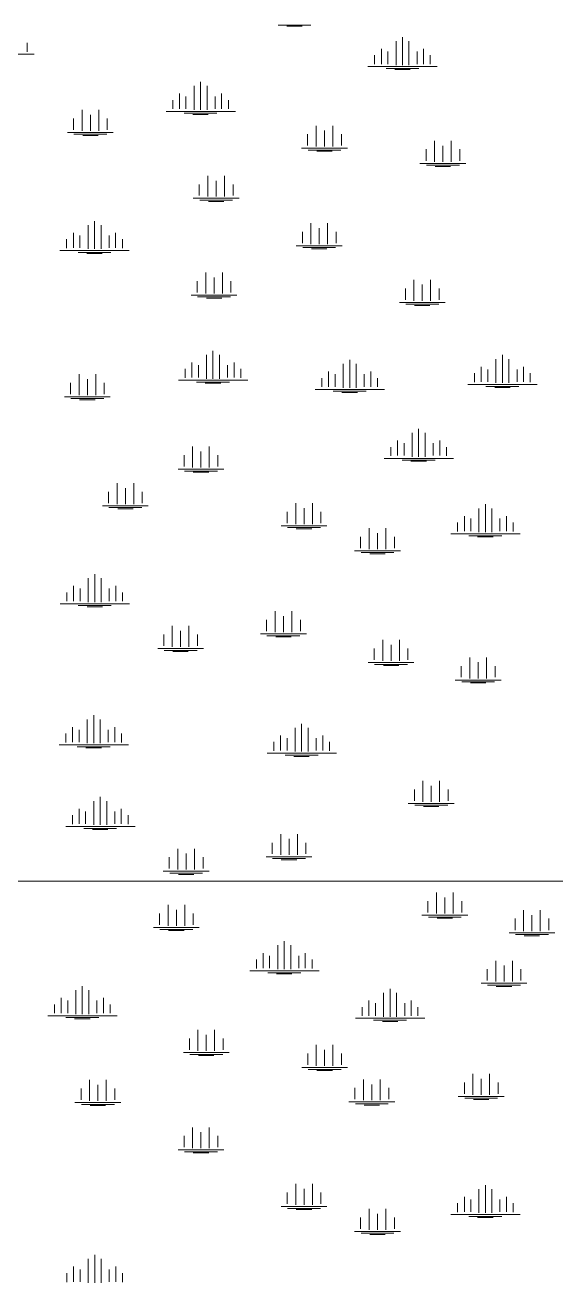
# Model space of a CAD drawing. Header units: metres. Extents: x 405809 to 420020, y 8257398 to 8272141.
# Drawn here: x 408168 to 408741, y 8262566 to 8263924 of the extents above; entities that cross this region are included whole.
import ezdxf

# ---------------------------------------------------------------- set-up
doc = ezdxf.new("R2010")
doc.units = ezdxf.units.M
doc.layers.add('BOFEDALES', color=112, linetype='Continuous', lineweight=5)
doc.layers.add('COORDENADAS', color=30, linetype='Continuous', lineweight=5)

msp = doc.modelspace()

# ---------------------------------------------------------------- linework, layer by layer
at = {"layer": 'BOFEDALES'}
for p, q in [((408440.8, 8263923.9), (408476.3, 8263923.9)), ((408450.3, 8263922.7), (408466.9, 8263922.7)), ((408169.7, 8263904.7), (408169.7, 8263895.2)), ((408568.2, 8263880.9), (408568.2, 8263906.7)), ((408575.2, 8263880.9), (408575.2, 8263911.1)), ((408575.2, 8263880.9), (408575.2, 8263906.7)), ((408582.2, 8263880.9), (408582.2, 8263906.7)), ((408102.3, 8263892.5), (408177.2, 8263892.5)), ((408545.1, 8263891.4), (408545.1, 8263881.9)), ((408552.4, 8263898.4), (408552.4, 8263882)), ((408559.4, 8263895.5), (408559.4, 8263882)), ((408590.9, 8263895.5), (408590.9, 8263882)), ((408597.9, 8263898.4), (408597.9, 8263882)), ((408605.2, 8263891.4), (408605.2, 8263881.9)), ((408537.9, 8263879.2), (408612.8, 8263879.2)), ((408557.4, 8263877.2), (408592.9, 8263877.2)), ((408566.8, 8263875.9), (408583.5, 8263875.9)), ((408357.1, 8263832.5), (408357.1, 8263862.7)), ((408334.3, 8263850), (408334.3, 8263833.6)), ((408341.3, 8263847.1), (408341.3, 8263833.6)), ((408350.1, 8263832.5), (408350.1, 8263858.3)), ((408357.1, 8263832.5), (408357.1, 8263858.3)), ((408364.1, 8263832.5), (408364.1, 8263858.3)), ((408372.8, 8263847.1), (408372.8, 8263833.6)), ((408379.8, 8263850), (408379.8, 8263833.6)), ((408229.1, 8263810), (408229.1, 8263832.6)), ((408247.1, 8263810), (408247.1, 8263832.6)), ((408327, 8263843), (408327, 8263833.5)), ((408387.1, 8263843), (408387.1, 8263833.5)), ((408219.8, 8263823.3), (408219.8, 8263811.1)), ((408238.1, 8263810), (408238.1, 8263827.2)), ((408256.3, 8263823.3), (408256.3, 8263811.1)), ((408319.8, 8263830.8), (408394.7, 8263830.8)), ((408339.3, 8263828.8), (408374.8, 8263828.8)), ((408348.8, 8263827.5), (408365.4, 8263827.5)), ((408213.3, 8263808.2), (408262.8, 8263808.2)), ((408220.3, 8263806.2), (408255.8, 8263806.2)), ((408229.8, 8263804.9), (408246.4, 8263804.9)), ((408472.7, 8263806.2), (408472.7, 8263793.9)), ((408482, 8263792.8), (408482, 8263815.4)), ((408491, 8263792.8), (408491, 8263810.1)), ((408500, 8263792.8), (408500, 8263815.4)), ((408509.2, 8263806.2), (408509.2, 8263793.9)), ((408609.9, 8263776.5), (408609.9, 8263799.1)), ((408618.9, 8263776.5), (408618.9, 8263793.8)), ((408627.9, 8263776.5), (408627.9, 8263799.1)), ((408466.2, 8263791), (408515.7, 8263791)), ((408473.2, 8263789), (408508.7, 8263789)), ((408482.6, 8263787.8), (408499.3, 8263787.8)), ((408600.6, 8263789.9), (408600.6, 8263777.6)), ((408637.1, 8263789.9), (408637.1, 8263777.6)), ((408594.1, 8263774.7), (408643.6, 8263774.7)), ((408601.1, 8263772.7), (408636.6, 8263772.7)), ((408610.5, 8263771.5), (408627.2, 8263771.5)), ((408355.7, 8263752.1), (408355.7, 8263739.9)), ((408364.9, 8263738.8), (408364.9, 8263761.4)), ((408373.9, 8263738.8), (408373.9, 8263756)), ((408382.9, 8263738.8), (408382.9, 8263761.4)), ((408392.2, 8263752.1), (408392.2, 8263739.9)), ((408349.2, 8263737), (408398.7, 8263737)), ((408356.2, 8263735), (408391.7, 8263735)), ((408365.6, 8263733.7), (408382.2, 8263733.7)), ((408242.5, 8263682.4), (408242.5, 8263712.5)), ((408476.3, 8263687.6), (408476.3, 8263710.2)), ((408494.3, 8263687.6), (408494.3, 8263710.2)), ((408219.7, 8263699.8), (408219.7, 8263683.5)), ((408226.7, 8263697), (408226.7, 8263683.5)), ((408235.5, 8263682.4), (408235.5, 8263708.1)), ((408242.5, 8263682.4), (408242.5, 8263708.1)), ((408249.5, 8263682.4), (408249.5, 8263708.1)), ((408258.2, 8263697), (408258.2, 8263683.5)), ((408265.2, 8263699.8), (408265.2, 8263683.5)), ((408467, 8263700.9), (408467, 8263688.7)), ((408485.3, 8263687.6), (408485.3, 8263704.9)), ((408503.5, 8263700.9), (408503.5, 8263688.7)), ((408212.4, 8263692.8), (408212.4, 8263683.3)), ((408272.6, 8263692.8), (408272.6, 8263683.3)), ((408460.5, 8263685.8), (408510, 8263685.8)), ((408467.5, 8263683.8), (408503, 8263683.8)), ((408477, 8263682.6), (408493.6, 8263682.6)), ((408205.2, 8263680.6), (408280.1, 8263680.6)), ((408224.7, 8263678.6), (408260.2, 8263678.6)), ((408234.2, 8263677.4), (408250.8, 8263677.4)), ((408362.6, 8263634.3), (408362.6, 8263656.9)), ((408380.6, 8263634.3), (408380.6, 8263656.9)), ((408353.3, 8263647.6), (408353.3, 8263635.4)), ((408371.6, 8263634.3), (408371.6, 8263651.6)), ((408389.8, 8263647.6), (408389.8, 8263635.4)), ((408587.6, 8263626.5), (408587.6, 8263649.1)), ((408596.6, 8263626.5), (408596.6, 8263643.8)), ((408605.6, 8263626.5), (408605.6, 8263649.1)), ((408346.8, 8263632.5), (408396.3, 8263632.5)), ((408353.8, 8263630.5), (408389.3, 8263630.5)), ((408363.3, 8263629.3), (408379.9, 8263629.3)), ((408578.3, 8263639.8), (408578.3, 8263627.6)), ((408614.9, 8263639.8), (408614.9, 8263627.6)), ((408571.8, 8263624.7), (408621.4, 8263624.7)), ((408578.8, 8263622.7), (408614.4, 8263622.7)), ((408588.3, 8263621.4), (408604.9, 8263621.4)), ((408363.4, 8263542.3), (408363.4, 8263568.1)), ((408370.4, 8263542.3), (408370.4, 8263572.5)), ((408370.4, 8263542.3), (408370.4, 8263568.1)), ((408377.4, 8263542.3), (408377.4, 8263568.1)), ((408518.2, 8263532.5), (408518.2, 8263562.6)), ((408676.1, 8263537.8), (408676.1, 8263563.5)), ((408683.1, 8263537.8), (408683.1, 8263567.9)), ((408683.1, 8263537.8), (408683.1, 8263563.5)), ((408690.1, 8263537.8), (408690.1, 8263563.5)), ((408225.8, 8263524.6), (408225.8, 8263547.2)), ((408243.8, 8263524.6), (408243.8, 8263547.2)), ((408340.4, 8263552.8), (408340.4, 8263543.3)), ((408347.7, 8263559.8), (408347.7, 8263543.4)), ((408354.7, 8263556.9), (408354.7, 8263543.4)), ((408386.2, 8263556.9), (408386.2, 8263543.4)), ((408393.2, 8263559.8), (408393.2, 8263543.4)), ((408400.5, 8263552.8), (408400.5, 8263543.3)), ((408495.4, 8263549.9), (408495.4, 8263533.6)), ((408502.4, 8263547), (408502.4, 8263533.6)), ((408511.2, 8263532.5), (408511.2, 8263558.2)), ((408518.2, 8263532.5), (408518.2, 8263558.2)), ((408525.2, 8263532.5), (408525.2, 8263558.2)), ((408533.9, 8263547), (408533.9, 8263533.6)), ((408540.9, 8263549.9), (408540.9, 8263533.6)), ((408653, 8263548.2), (408653, 8263538.7)), ((408660.3, 8263555.2), (408660.3, 8263538.9)), ((408667.3, 8263552.3), (408667.3, 8263538.9)), ((408698.9, 8263552.3), (408698.9, 8263538.9)), ((408705.9, 8263555.2), (408705.9, 8263538.9)), ((408713.2, 8263548.2), (408713.2, 8263538.7)), ((408216.5, 8263537.9), (408216.5, 8263525.7)), ((408234.8, 8263524.6), (408234.8, 8263541.9)), ((408253, 8263537.9), (408253, 8263525.7)), ((408333.1, 8263540.6), (408408.1, 8263540.6)), ((408352.7, 8263538.6), (408388.2, 8263538.6)), ((408362.1, 8263537.3), (408378.8, 8263537.3)), ((408488.1, 8263542.9), (408488.1, 8263533.4)), ((408548.2, 8263542.9), (408548.2, 8263533.4)), ((408645.8, 8263536), (408720.7, 8263536)), ((408665.3, 8263534), (408700.9, 8263534)), ((408210, 8263522.8), (408259.5, 8263522.8)), ((408217, 8263520.8), (408252.5, 8263520.8)), ((408480.8, 8263530.7), (408555.8, 8263530.7)), ((408500.4, 8263528.7), (408535.9, 8263528.7)), ((408509.8, 8263527.4), (408526.5, 8263527.4)), ((408674.8, 8263532.7), (408691.4, 8263532.7)), ((408226.4, 8263519.6), (408243.1, 8263519.6)), ((408585.6, 8263458.1), (408585.6, 8263483.8)), ((408592.6, 8263458.1), (408592.6, 8263488.2)), ((408592.6, 8263458.1), (408592.6, 8263483.8)), ((408599.6, 8263458.1), (408599.6, 8263483.8)), ((408348.5, 8263446.4), (408348.5, 8263469)), ((408366.5, 8263446.4), (408366.5, 8263469)), ((408562.6, 8263468.5), (408562.6, 8263459)), ((408569.9, 8263475.5), (408569.9, 8263459.2)), ((408576.9, 8263472.7), (408576.9, 8263459.2)), ((408608.4, 8263472.7), (408608.4, 8263459.2)), ((408615.4, 8263475.5), (408615.4, 8263459.2)), ((408622.7, 8263468.5), (408622.7, 8263459)), ((408339.3, 8263459.7), (408339.3, 8263447.5)), ((408357.5, 8263446.4), (408357.5, 8263463.7)), ((408375.8, 8263459.7), (408375.8, 8263447.5)), ((408555.3, 8263456.3), (408630.3, 8263456.3)), ((408574.9, 8263454.3), (408610.4, 8263454.3)), ((408584.3, 8263453.1), (408601, 8263453.1)), ((408332.8, 8263444.6), (408382.3, 8263444.6)), ((408339.8, 8263442.6), (408375.3, 8263442.6)), ((408349.2, 8263441.4), (408365.9, 8263441.4)), ((408266.9, 8263406.9), (408266.9, 8263429.5)), ((408284.9, 8263406.9), (408284.9, 8263429.5)), ((408257.6, 8263420.2), (408257.6, 8263407.9)), ((408275.9, 8263406.9), (408275.9, 8263424.1)), ((408294.1, 8263420.2), (408294.1, 8263407.9)), ((408251.1, 8263405.1), (408300.6, 8263405.1)), ((408258.1, 8263403.1), (408293.6, 8263403.1)), ((408267.6, 8263401.8), (408284.2, 8263401.8)), ((408450.6, 8263398.6), (408450.6, 8263386.4)), ((408459.9, 8263385.3), (408459.9, 8263407.9)), ((408468.9, 8263385.3), (408468.9, 8263402.6)), ((408477.9, 8263385.3), (408477.9, 8263407.9)), ((408487.1, 8263398.6), (408487.1, 8263386.4)), ((408657.7, 8263376.6), (408657.7, 8263402.3)), ((408664.7, 8263376.6), (408664.7, 8263406.7)), ((408664.7, 8263376.6), (408664.7, 8263402.3)), ((408671.7, 8263376.6), (408671.7, 8263402.3)), ((408634.6, 8263387), (408634.6, 8263377.5)), ((408642, 8263394), (408642, 8263377.7)), ((408649, 8263391.2), (408649, 8263377.7)), ((408680.5, 8263391.2), (408680.5, 8263377.7)), ((408687.5, 8263394), (408687.5, 8263377.7)), ((408694.8, 8263387), (408694.8, 8263377.5)), ((408444.1, 8263383.5), (408493.6, 8263383.5)), ((408451.1, 8263381.5), (408486.6, 8263381.5)), ((408460.5, 8263380.2), (408477.2, 8263380.2)), ((408530, 8263371.7), (408530, 8263359.4)), ((408539.2, 8263358.4), (408539.2, 8263381)), ((408548.2, 8263358.4), (408548.2, 8263375.6)), ((408557.2, 8263358.4), (408557.2, 8263381)), ((408566.5, 8263371.7), (408566.5, 8263359.4)), ((408627.4, 8263374.8), (408702.3, 8263374.8)), ((408647, 8263372.8), (408682.5, 8263372.8)), ((408656.4, 8263371.6), (408673, 8263371.6)), ((408523.5, 8263356.6), (408573, 8263356.6)), ((408530.5, 8263354.6), (408566, 8263354.6)), ((408539.9, 8263353.3), (408556.6, 8263353.3)), ((408242.7, 8263301.1), (408242.7, 8263331.3)), ((408219.9, 8263318.6), (408219.9, 8263302.2)), ((408235.7, 8263301.1), (408235.7, 8263326.9)), ((408242.7, 8263301.1), (408242.7, 8263326.9)), ((408249.7, 8263301.1), (408249.7, 8263326.9)), ((408265.4, 8263318.6), (408265.4, 8263302.2)), ((408212.6, 8263311.5), (408212.6, 8263302)), ((408226.9, 8263315.7), (408226.9, 8263302.2)), ((408258.4, 8263315.7), (408258.4, 8263302.2)), ((408272.8, 8263311.5), (408272.8, 8263302)), ((408205.4, 8263299.4), (408280.3, 8263299.4)), ((408224.9, 8263297.4), (408260.4, 8263297.4)), ((408234.4, 8263296.1), (408251, 8263296.1)), ((408437.6, 8263268.6), (408437.6, 8263291.2)), ((408455.6, 8263268.6), (408455.6, 8263291.2)), ((408326.5, 8263252.8), (408326.5, 8263275.4)), ((408344.5, 8263252.8), (408344.5, 8263275.4)), ((408428.3, 8263281.9), (408428.3, 8263269.7)), ((408446.6, 8263268.6), (408446.6, 8263285.9)), ((408464.9, 8263281.9), (408464.9, 8263269.7)), ((408317.3, 8263266.1), (408317.3, 8263253.9)), ((408335.5, 8263252.8), (408335.5, 8263270.1)), ((408353.8, 8263266.1), (408353.8, 8263253.9)), ((408421.8, 8263266.8), (408471.4, 8263266.8)), ((408428.8, 8263264.8), (408464.4, 8263264.8)), ((408438.3, 8263263.6), (408454.9, 8263263.6)), ((408310.8, 8263251), (408360.3, 8263251)), ((408317.8, 8263249), (408353.3, 8263249)), ((408544.6, 8263251), (408544.6, 8263238.7)), ((408553.9, 8263237.6), (408553.9, 8263260.2)), ((408562.9, 8263237.6), (408562.9, 8263254.9)), ((408571.9, 8263237.6), (408571.9, 8263260.2)), ((408581.1, 8263251), (408581.1, 8263238.7)), ((408327.2, 8263247.7), (408343.8, 8263247.7)), ((408538.1, 8263235.8), (408587.6, 8263235.8)), ((408648, 8263218.8), (408648, 8263241.4)), ((408657, 8263218.8), (408657, 8263236.1)), ((408666, 8263218.8), (408666, 8263241.4)), ((408545.1, 8263233.8), (408580.6, 8263233.8)), ((408554.6, 8263232.6), (408571.2, 8263232.6)), ((408638.7, 8263232.1), (408638.7, 8263219.9)), ((408675.2, 8263232.1), (408675.2, 8263219.9)), ((408632.2, 8263217), (408681.7, 8263217)), ((408639.2, 8263215), (408674.7, 8263215)), ((408648.6, 8263213.8), (408665.3, 8263213.8)), ((408234.6, 8263148.8), (408234.6, 8263174.5)), ((408241.6, 8263148.8), (408241.6, 8263178.9)), ((408241.6, 8263148.8), (408241.6, 8263174.5)), ((408248.6, 8263148.8), (408248.6, 8263174.5)), ((408466.2, 8263139.7), (408466.2, 8263169.8)), ((408211.5, 8263159.2), (408211.5, 8263149.7)), ((408218.8, 8263166.2), (408218.8, 8263149.9)), ((408225.8, 8263163.3), (408225.8, 8263149.9)), ((408257.3, 8263163.3), (408257.3, 8263149.9)), ((408264.3, 8263166.2), (408264.3, 8263149.9)), ((408271.6, 8263159.2), (408271.6, 8263149.7)), ((408443.5, 8263157.1), (408443.5, 8263140.8)), ((408450.5, 8263154.2), (408450.5, 8263140.8)), ((408459.2, 8263139.7), (408459.2, 8263165.4)), ((408466.2, 8263139.7), (408466.2, 8263165.4)), ((408473.2, 8263139.7), (408473.2, 8263165.4)), ((408482, 8263154.2), (408482, 8263140.8)), ((408489, 8263157.1), (408489, 8263140.8)), ((408204.3, 8263147), (408279.2, 8263147)), ((408223.8, 8263145), (408259.3, 8263145)), ((408233.2, 8263143.7), (408249.9, 8263143.7)), ((408436.1, 8263150.1), (408436.1, 8263140.6)), ((408496.3, 8263150.1), (408496.3, 8263140.6)), ((408428.9, 8263137.9), (408503.8, 8263137.9)), ((408448.5, 8263135.9), (408484, 8263135.9)), ((408457.9, 8263134.6), (408474.5, 8263134.6)), ((408588, 8263098.9), (408588, 8263086.7)), ((408597.3, 8263085.6), (408597.3, 8263108.2)), ((408606.3, 8263085.6), (408606.3, 8263102.9)), ((408615.3, 8263085.6), (408615.3, 8263108.2)), ((408624.5, 8263098.9), (408624.5, 8263086.7)), ((408241.7, 8263060.6), (408241.7, 8263086.3)), ((408248.7, 8263060.6), (408248.7, 8263090.8)), ((408248.7, 8263060.6), (408248.7, 8263086.3)), ((408255.7, 8263060.6), (408255.7, 8263086.3)), ((408225.9, 8263078.1), (408225.9, 8263061.7)), ((408232.9, 8263075.2), (408232.9, 8263061.7)), ((408264.4, 8263075.2), (408264.4, 8263061.7)), ((408271.4, 8263078.1), (408271.4, 8263061.7)), ((408581.5, 8263083.8), (408631, 8263083.8)), ((408588.5, 8263081.8), (408624, 8263081.8)), ((408598, 8263080.5), (408614.6, 8263080.5)), ((408211.4, 8263058.8), (408286.3, 8263058.8)), ((408218.6, 8263071), (408218.6, 8263061.5)), ((408278.7, 8263071), (408278.7, 8263061.5)), ((408230.9, 8263056.8), (408266.4, 8263056.8)), ((408240.3, 8263055.6), (408257, 8263055.6)), ((408443.6, 8263028.1), (408443.6, 8263050.7)), ((408452.6, 8263028.1), (408452.6, 8263045.4)), ((408461.6, 8263028.1), (408461.6, 8263050.7)), ((408332.5, 8263012.3), (408332.5, 8263034.9)), ((408350.5, 8263012.3), (408350.5, 8263034.9)), ((408434.3, 8263041.4), (408434.3, 8263029.2)), ((408470.8, 8263041.4), (408470.8, 8263029.2)), ((408323.2, 8263025.6), (408323.2, 8263013.4)), ((408341.5, 8263012.3), (408341.5, 8263029.6)), ((408359.7, 8263025.6), (408359.7, 8263013.4)), ((408427.8, 8263026.3), (408477.3, 8263026.3)), ((408434.8, 8263024.3), (408470.3, 8263024.3)), ((408444.3, 8263023), (408460.9, 8263023)), ((408316.7, 8263010.5), (408366.2, 8263010.5)), ((408323.7, 8263008.5), (408359.2, 8263008.5)), ((408333.2, 8263007.2), (408349.8, 8263007.2)), ((408602.7, 8262978.2), (408602.7, 8262965.9)), ((408611.9, 8262964.9), (408611.9, 8262987.5)), ((408620.9, 8262964.9), (408620.9, 8262982.1)), ((408629.9, 8262964.9), (408629.9, 8262987.5)), ((408639.2, 8262978.2), (408639.2, 8262965.9)), ((408312.6, 8262964.9), (408312.6, 8262952.7)), ((408321.9, 8262951.6), (408321.9, 8262974.2)), ((408330.9, 8262951.6), (408330.9, 8262968.9)), ((408339.9, 8262951.6), (408339.9, 8262974.2)), ((408349.1, 8262964.9), (408349.1, 8262952.7)), ((408596.2, 8262963.1), (408645.7, 8262963.1)), ((408706, 8262946), (408706, 8262968.6)), ((408715, 8262946), (408715, 8262963.3)), ((408724, 8262946), (408724, 8262968.6)), ((408306.1, 8262949.8), (408355.6, 8262949.8)), ((408603.2, 8262961.1), (408638.7, 8262961.1)), ((408612.6, 8262959.8), (408629.3, 8262959.8)), ((408696.8, 8262959.4), (408696.8, 8262947.1)), ((408733.3, 8262959.4), (408733.3, 8262947.1)), ((408313.1, 8262947.8), (408348.6, 8262947.8)), ((408322.5, 8262946.6), (408339.2, 8262946.6)), ((408690.3, 8262944.2), (408739.8, 8262944.2)), ((408697.3, 8262942.2), (408732.8, 8262942.2)), ((408706.7, 8262941), (408723.3, 8262941)), ((408424.7, 8262922.3), (408424.7, 8262905.9)), ((408440.4, 8262904.8), (408440.4, 8262930.6)), ((408447.4, 8262904.8), (408447.4, 8262935)), ((408447.4, 8262904.8), (408447.4, 8262930.6)), ((408454.4, 8262904.8), (408454.4, 8262930.6)), ((408470.2, 8262922.3), (408470.2, 8262905.9)), ((408417.4, 8262915.2), (408417.4, 8262905.7)), ((408431.7, 8262919.4), (408431.7, 8262905.9)), ((408463.2, 8262919.4), (408463.2, 8262905.9)), ((408477.5, 8262915.2), (408477.5, 8262905.7)), ((408675.9, 8262891.4), (408675.9, 8262914)), ((408684.9, 8262891.4), (408684.9, 8262908.7)), ((408693.9, 8262891.4), (408693.9, 8262914)), ((408410.1, 8262903), (408485.1, 8262903)), ((408429.7, 8262901), (408465.2, 8262901)), ((408439.1, 8262899.8), (408455.8, 8262899.8)), ((408666.6, 8262904.7), (408666.6, 8262892.5)), ((408703.1, 8262904.7), (408703.1, 8262892.5)), ((408222.3, 8262856.4), (408222.3, 8262882.2)), ((408229.3, 8262856.4), (408229.3, 8262886.6)), ((408229.3, 8262856.4), (408229.3, 8262882.2)), ((408236.3, 8262856.4), (408236.3, 8262882.2)), ((408561.8, 8262853.5), (408561.8, 8262883.7)), ((408660.1, 8262889.6), (408709.6, 8262889.6)), ((408667.1, 8262887.6), (408702.6, 8262887.6)), ((408676.5, 8262886.3), (408693.2, 8262886.3)), ((408206.6, 8262873.9), (408206.6, 8262857.5)), ((408213.6, 8262871), (408213.6, 8262857.5)), ((408245.1, 8262871), (408245.1, 8262857.5)), ((408252.1, 8262873.9), (408252.1, 8262857.5)), ((408539, 8262871), (408539, 8262854.6)), ((408546, 8262868.1), (408546, 8262854.6)), ((408554.8, 8262853.5), (408554.8, 8262879.3)), ((408561.8, 8262853.5), (408561.8, 8262879.3)), ((408568.8, 8262853.5), (408568.8, 8262879.3)), ((408577.6, 8262868.1), (408577.6, 8262854.6)), ((408584.6, 8262871), (408584.6, 8262854.6)), ((408192, 8262854.6), (408267, 8262854.6)), ((408199.3, 8262866.8), (408199.3, 8262857.3)), ((408259.4, 8262866.8), (408259.4, 8262857.3)), ((408531.7, 8262864), (408531.7, 8262854.5)), ((408591.9, 8262864), (408591.9, 8262854.5)), ((408211.6, 8262852.6), (408247.1, 8262852.6)), ((408221, 8262851.4), (408237.7, 8262851.4)), ((408524.5, 8262851.8), (408599.4, 8262851.8)), ((408544, 8262849.8), (408579.6, 8262849.8)), ((408553.5, 8262848.5), (408570.1, 8262848.5)), ((408345, 8262830), (408345, 8262817.8)), ((408354.2, 8262816.7), (408354.2, 8262839.3)), ((408363.2, 8262816.7), (408363.2, 8262834)), ((408372.2, 8262816.7), (408372.2, 8262839.3)), ((408381.5, 8262830), (408381.5, 8262817.8)), ((408338.5, 8262814.9), (408388, 8262814.9)), ((408472.9, 8262813.7), (408472.9, 8262801.5)), ((408482.1, 8262800.4), (408482.1, 8262823)), ((408491.1, 8262800.4), (408491.1, 8262817.7)), ((408500.1, 8262800.4), (408500.1, 8262823)), ((408509.4, 8262813.7), (408509.4, 8262801.5)), ((408345.5, 8262812.9), (408381, 8262812.9)), ((408354.9, 8262811.7), (408371.5, 8262811.7)), ((408466.4, 8262798.6), (408515.9, 8262798.6)), ((408473.4, 8262796.6), (408508.9, 8262796.6)), ((408482.8, 8262795.4), (408499.5, 8262795.4)), ((408651.3, 8262769.3), (408651.3, 8262791.9)), ((408660.3, 8262769.3), (408660.3, 8262786.5)), ((408669.3, 8262769.3), (408669.3, 8262791.9)), ((408227.9, 8262776), (408227.9, 8262763.7)), ((408237.2, 8262762.6), (408237.2, 8262785.3)), ((408246.2, 8262762.6), (408246.2, 8262779.9)), ((408255.2, 8262762.6), (408255.2, 8262785.3)), ((408264.4, 8262776), (408264.4, 8262763.7)), ((408523.8, 8262776.6), (408523.8, 8262764.4)), ((408533, 8262763.3), (408533, 8262785.9)), ((408542, 8262763.3), (408542, 8262780.5)), ((408551, 8262763.3), (408551, 8262785.9)), ((408560.3, 8262776.6), (408560.3, 8262764.4)), ((408642, 8262782.6), (408642, 8262770.3)), ((408678.5, 8262782.6), (408678.5, 8262770.3)), ((408221.4, 8262760.9), (408270.9, 8262760.9)), ((408517.3, 8262761.5), (408566.8, 8262761.5)), ((408524.3, 8262759.5), (408559.8, 8262759.5)), ((408635.5, 8262767.5), (408685, 8262767.5)), ((408642.5, 8262765.5), (408678, 8262765.5)), ((408652, 8262764.2), (408668.6, 8262764.2)), ((408228.4, 8262758.9), (408263.9, 8262758.9)), ((408237.8, 8262757.6), (408254.5, 8262757.6)), ((408533.7, 8262758.2), (408550.3, 8262758.2)), ((408348.5, 8262711.5), (408348.5, 8262734.1)), ((408366.5, 8262711.5), (408366.5, 8262734.1)), ((408339.3, 8262724.8), (408339.3, 8262712.6)), ((408357.5, 8262711.5), (408357.5, 8262728.8)), ((408375.8, 8262724.8), (408375.8, 8262712.6)), ((408332.8, 8262709.7), (408382.3, 8262709.7)), ((408339.8, 8262707.7), (408375.3, 8262707.7)), ((408349.2, 8262706.5), (408365.9, 8262706.5)), ((408459.9, 8262650.4), (408459.9, 8262673)), ((408468.9, 8262650.4), (408468.9, 8262667.7)), ((408477.9, 8262650.4), (408477.9, 8262673)), ((408657.7, 8262641.7), (408657.7, 8262667.4)), ((408664.7, 8262641.7), (408664.7, 8262671.8)), ((408664.7, 8262641.7), (408664.7, 8262667.4)), ((408671.7, 8262641.7), (408671.7, 8262667.4)), ((408450.6, 8262663.7), (408450.6, 8262651.5)), ((408487.1, 8262663.7), (408487.1, 8262651.5)), ((408634.6, 8262652.1), (408634.6, 8262642.6)), ((408642, 8262659.1), (408642, 8262642.8)), ((408649, 8262656.3), (408649, 8262642.8)), ((408680.5, 8262656.3), (408680.5, 8262642.8)), ((408687.5, 8262659.1), (408687.5, 8262642.8)), ((408694.8, 8262652.1), (408694.8, 8262642.6)), ((408444.1, 8262648.6), (408493.6, 8262648.6)), ((408451.1, 8262646.6), (408486.6, 8262646.6)), ((408460.5, 8262645.3), (408477.2, 8262645.3)), ((408539.2, 8262623.4), (408539.2, 8262646.1)), ((408548.2, 8262623.4), (408548.2, 8262640.7)), ((408557.2, 8262623.4), (408557.2, 8262646.1)), ((408627.4, 8262639.9), (408702.3, 8262639.9)), ((408647, 8262637.9), (408682.5, 8262637.9)), ((408530, 8262636.8), (408530, 8262624.5)), ((408566.5, 8262636.8), (408566.5, 8262624.5)), ((408656.4, 8262636.7), (408673, 8262636.7)), ((408523.5, 8262621.7), (408573, 8262621.7)), ((408530.5, 8262619.7), (408566, 8262619.7)), ((408539.9, 8262618.4), (408556.6, 8262618.4)), ((408219.9, 8262583.7), (408219.9, 8262567.3)), ((408235.7, 8262566.2), (408235.7, 8262592)), ((408242.7, 8262566.2), (408242.7, 8262596.4)), ((408242.7, 8262566.2), (408242.7, 8262592)), ((408249.7, 8262566.2), (408249.7, 8262592)), ((408265.4, 8262583.7), (408265.4, 8262567.3)), ((408212.6, 8262576.6), (408212.6, 8262567.1)), ((408226.9, 8262580.8), (408226.9, 8262567.3)), ((408258.4, 8262580.8), (408258.4, 8262567.3)), ((408272.8, 8262576.6), (408272.8, 8262567.1))]:
    msp.add_line(p, q, dxfattribs=at)
at = {"layer": 'COORDENADAS'}
msp.add_line((406200, 8263000), (419600, 8263000), dxfattribs=at)

doc.saveas('drawing.dxf')
